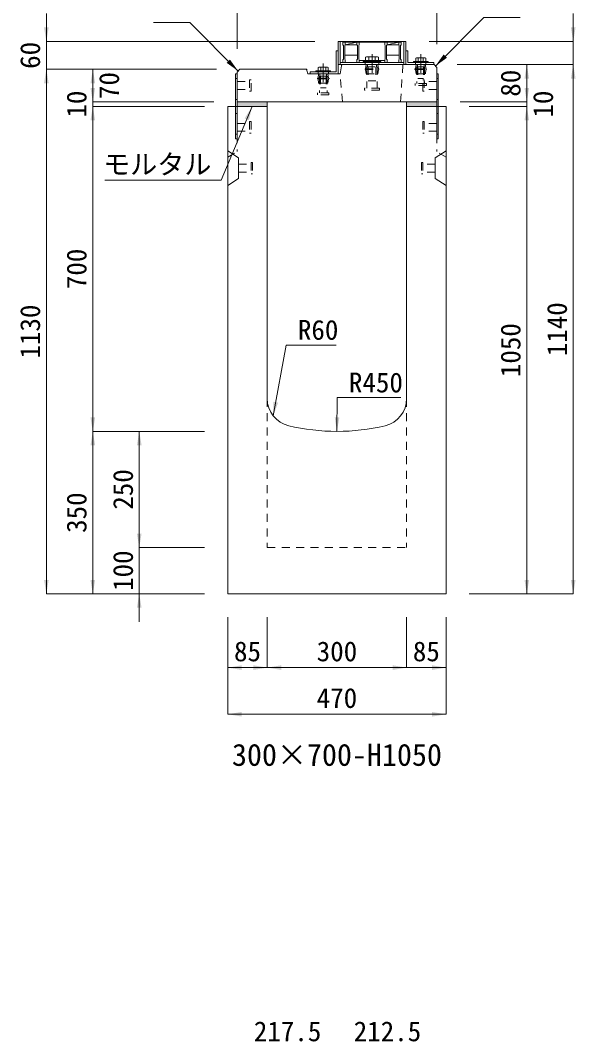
# Model space of a CAD drawing. Units: millimetres at full size. Extents: x -1934 to 78146, y -143454 to -112471.
# Drawn here: x 31443 to 32639, y -134488 to -132288 of the extents above; entities that cross this region are included whole.
import ezdxf
from ezdxf.enums import TextEntityAlignment as Align

# ---------------------------------------------------------------- set-up
doc = ezdxf.new("R2010")
doc.units = ezdxf.units.MM
doc.header["$LTSCALE"] = 23
for name, pattern in [('CHAIN', [18.5, 12, -1.5, 3.5, -1.5]), ('USER2', [1.35, 0.75, -0.6]), ('USER3', [1.35, 0.75, -0.6])]:
    doc.linetypes.add(name, pattern=pattern)
for name, color, linetype, lineweight in [('0_2', 7, 'Continuous', 13), ('インサート', 92, 'USER2', 9), ('グレーチング', 7, 'Continuous', 9), ('ジョイント', 7, 'Continuous', 5), ('モルタル', 7, 'Continuous', 13), ('作業エリア', 11, 'Continuous', 13), ('受枠', 3, 'Continuous', 13), ('寸法線', 7, 'Continuous', 13), ('引出線', 4, 'Continuous', 13), ('本体', 2, 'Continuous', 13), ('ｲﾝｻｰﾄ', 3, 'USER3', 5)]:
    doc.layers.add(name, color=color, linetype=linetype, lineweight=lineweight)
doc.layers.add('ハッチング_モルタル', color=30, linetype='Continuous')
doc.styles.add('ＭＳ ゴシック', font='')
doc.styles.get('ＭＳ ゴシック').set_extended_font_data('MS Gothic')

# ---------------------------------------------------------------- blocks, each defined once
blk = doc.blocks.new('filled_arrow')
at = {"color": 0, "linetype": 'Continuous', "lineweight": -2}
blk.add_solid([(7.5, 1.25), (0, 0), (7.5, -1.25)], dxfattribs=at)

msp = doc.modelspace()

# ---------------------------------------------------------------- hatches: boundary and pattern name
at = {"layer": 'ハッチング_モルタル'}
for points in [[(31909.82, -132463.33), (31909.82, -132473.33), (31974.82, -132473.33), (31974.82, -132463.33)], [(32274.82, -132463.33), (32274.82, -132473.33), (32339.82, -132473.33), (32339.82, -132463.33)]]:
    msp.add_hatch(color=256, dxfattribs=at).paths.add_polyline_path(points)

# ---------------------------------------------------------------- linework, layer by layer
at = {"layer": 'インサート', "linetype": 'Continuous'}
for p, q in [((32219.32, -132376.53), (32181.32, -132376.53)), ((32181.32, -132376.53), (32181.32, -132378.83)), ((32219.32, -132378.83), (32181.32, -132378.83)), ((32219.32, -132376.53), (32219.32, -132378.83)), ((32289.32, -132376.53), (32321.32, -132376.53)), ((32289.32, -132376.53), (32289.32, -132378.83)), ((32289.32, -132378.83), (32321.32, -132378.83)), ((32321.32, -132376.53), (32321.32, -132378.83)), ((32079.32, -132396.53), (32111.32, -132396.53)), ((32079.32, -132396.53), (32079.32, -132398.83)), ((32079.32, -132398.83), (32111.32, -132398.83)), ((32111.32, -132396.53), (32111.32, -132398.83))]:
    msp.add_line(p, q, dxfattribs=at)
at = {"layer": 'インサート', "linetype": 'Continuous', "lineweight": 13}
for p, q in [((32188.33, -132366.53), (32186.47, -132367.38)), ((32186.47, -132367.38), (32186.47, -132376.53)), ((32214.17, -132376.53), (32186.47, -132376.53)), ((32212.32, -132366.53), (32188.33, -132366.53)), ((32212.32, -132366.53), (32214.17, -132367.38)), ((32214.17, -132367.38), (32214.17, -132376.53)), ((32295.84, -132368.53), (32294.37, -132369.38)), ((32294.37, -132369.38), (32294.37, -132376.53)), ((32294.37, -132376.53), (32316.27, -132376.53)), ((32295.84, -132368.53), (32314.8, -132368.53)), ((32314.8, -132368.53), (32316.27, -132369.38)), ((32316.27, -132369.38), (32316.27, -132376.53)), ((32085.84, -132388.53), (32084.37, -132389.38)), ((32084.37, -132389.38), (32084.37, -132396.53)), ((32084.37, -132396.53), (32106.27, -132396.53)), ((32085.84, -132388.53), (32104.8, -132388.53)), ((32104.8, -132388.53), (32106.27, -132389.38)), ((32106.27, -132389.38), (32106.27, -132396.53))]:
    msp.add_line(p, q, dxfattribs=at)
at = {"layer": 'インサート'}
for p, q in [((32186.57, -132392.58), (32187.82, -132383.33)), ((32187.82, -132383.33), (32212.82, -132383.33)), ((32190.87, -132383.33), (32190.87, -132388.33)), ((32191.32, -132376.53), (32191.32, -132378.83)), ((32209.32, -132376.53), (32209.32, -132378.83)), ((32209.77, -132383.33), (32209.77, -132388.33)), ((32214.07, -132392.58), (32212.82, -132383.33)), ((32294.07, -132392.58), (32295.32, -132383.33)), ((32295.32, -132383.33), (32315.32, -132383.33)), ((32298.2, -132383.33), (32298.2, -132388.33)), ((32298.32, -132376.53), (32298.32, -132378.83)), ((32312.32, -132376.53), (32312.32, -132378.83)), ((32312.45, -132383.33), (32312.45, -132388.33)), ((32316.57, -132392.58), (32315.32, -132383.33)), ((32084.07, -132412.58), (32085.32, -132403.33)), ((32085.32, -132403.33), (32105.32, -132403.33)), ((32087.07, -132408.33), (32103.57, -132408.33)), ((32087.07, -132408.33), (32087.07, -132444.33)), ((32088.2, -132403.33), (32088.2, -132408.33)), ((32088.32, -132396.53), (32088.32, -132398.83)), ((32089.32, -132408.33), (32089.32, -132433.33)), ((32101.32, -132408.33), (32101.32, -132433.33)), ((32102.32, -132396.53), (32102.32, -132398.83)), ((32102.45, -132403.33), (32102.45, -132408.33)), ((32103.57, -132408.33), (32103.57, -132444.33)), ((32106.57, -132412.58), (32105.32, -132403.33)), ((32185.32, -132392.58), (32215.32, -132392.58)), ((32185.32, -132392.58), (32185.32, -132394.08)), ((32185.32, -132394.08), (32215.32, -132394.08)), ((32186.57, -132394.08), (32187.82, -132403.33)), ((32187.82, -132403.33), (32212.82, -132403.33)), ((32189.42, -132388.33), (32211.22, -132388.33)), ((32189.42, -132388.33), (32189.42, -132433.83)), ((32192.32, -132388.33), (32192.32, -132418.33)), ((32208.32, -132388.33), (32208.32, -132418.33)), ((32211.22, -132388.33), (32211.22, -132433.83)), ((32214.07, -132394.08), (32212.82, -132403.33)), ((32215.32, -132392.58), (32215.32, -132394.08)), ((32292.82, -132392.58), (32317.82, -132392.58)), ((32292.82, -132392.58), (32292.82, -132394.08)), ((32292.82, -132394.08), (32317.82, -132394.08)), ((32294.07, -132394.08), (32295.32, -132403.33)), ((32295.32, -132403.33), (32315.32, -132403.33)), ((32297.07, -132388.33), (32313.57, -132388.33)), ((32297.07, -132388.33), (32297.07, -132424.33)), ((32299.32, -132388.33), (32299.32, -132413.33)), ((32311.32, -132388.33), (32311.32, -132413.33)), ((32313.57, -132388.33), (32313.57, -132424.33)), ((32316.57, -132394.08), (32315.32, -132403.33)), ((32317.82, -132392.58), (32317.82, -132394.08)), ((31909.82, -132419.83), (31936.82, -132419.83)), ((31909.82, -132419.83), (31909.82, -132436.83)), ((31939.82, -132415.83), (31936.82, -132415.83)), ((31936.82, -132415.83), (31936.82, -132440.83)), ((31939.82, -132440.83), (31939.82, -132415.83)), ((32082.82, -132412.58), (32107.82, -132412.58)), ((32082.82, -132412.58), (32082.82, -132414.08)), ((32082.82, -132414.08), (32107.82, -132414.08)), ((32084.07, -132414.08), (32085.32, -132423.33)), ((32085.32, -132423.33), (32105.32, -132423.33)), ((32106.57, -132414.08), (32105.32, -132423.33)), ((32107.82, -132412.58), (32107.82, -132414.08)), ((32192.32, -132418.33), (32208.32, -132418.33)), ((32293.32, -132428.33), (32293.32, -132424.33)), ((32317.32, -132424.33), (32293.32, -132424.33)), ((32317.32, -132428.33), (32293.32, -132428.33)), ((32299.32, -132413.33), (32311.32, -132413.33)), ((32309.82, -132415.83), (32312.82, -132415.83)), ((32309.82, -132440.83), (32309.82, -132415.83)), ((32312.82, -132415.83), (32312.82, -132440.83)), ((32339.82, -132419.83), (32312.82, -132419.83)), ((32317.32, -132424.33), (32317.32, -132428.33)), ((32339.82, -132419.83), (32339.82, -132436.83)), ((31909.82, -132436.83), (31936.82, -132436.83)), ((31936.82, -132440.83), (31939.82, -132440.83)), ((32083.32, -132448.33), (32083.32, -132444.33)), ((32107.32, -132444.33), (32083.32, -132444.33)), ((32107.32, -132448.33), (32083.32, -132448.33)), ((32089.32, -132433.33), (32101.32, -132433.33)), ((32107.32, -132444.33), (32107.32, -132448.33)), ((32184.32, -132438.33), (32184.32, -132433.83)), ((32216.32, -132433.83), (32184.32, -132433.83)), ((32216.32, -132438.33), (32184.32, -132438.33)), ((32216.32, -132433.83), (32216.32, -132438.33)), ((32312.82, -132440.83), (32309.82, -132440.83)), ((32339.82, -132436.83), (32312.82, -132436.83))]:
    msp.add_line(p, q, dxfattribs=at)
at = {"layer": 'インサート', "linetype": 'Continuous', "lineweight": 5}
for p, q in [((32193.4, -132367.38), (32193.4, -132376.53)), ((32207.25, -132367.38), (32207.25, -132376.53)), ((32299.85, -132369.38), (32299.85, -132376.53)), ((32310.8, -132369.38), (32310.8, -132376.53)), ((32089.85, -132389.38), (32089.85, -132396.53)), ((32100.8, -132389.38), (32100.8, -132396.53))]:
    msp.add_line(p, q, dxfattribs=at)
for centre, radius, start, end in [((32189.93, -132374.04), 7.5, 62.50883, 117.49117), ((32200.32, -132395.27), 28.73, 76.05376, 103.94624), ((32210.71, -132374.04), 7.5, 62.50883, 117.49117), ((32297.11, -132373.38), 4.85, 55.61575, 124.38425), ((32305.32, -132386.65), 18.12, 72.41205, 107.58795), ((32313.53, -132373.38), 4.85, 55.61575, 124.38425), ((32087.11, -132393.38), 4.85, 55.61575, 124.38425), ((32095.32, -132406.65), 18.12, 72.41205, 107.58795), ((32103.53, -132393.38), 4.85, 55.61575, 124.38425)]:
    msp.add_arc(centre, radius, start, end, dxfattribs=at)
at = {"layer": 'グレーチング'}
for p, q in [((32137.82, -132334.83), (32137.82, -132340.83)), ((32137.82, -132334.83), (32262.82, -132334.83)), ((32137.82, -132340.83), (32138.82, -132341.83)), ((32138.82, -132341.83), (32138.82, -132371.83)), ((32142.82, -132340.83), (32141.82, -132341.83)), ((32141.82, -132341.83), (32141.82, -132371.83)), ((32142.82, -132334.83), (32142.82, -132340.83)), ((32142.82, -132340.83), (32167.82, -132334.83)), ((32142.82, -132340.83), (32167.82, -132340.83)), ((32167.82, -132334.83), (32167.82, -132340.83)), ((32167.82, -132340.83), (32168.82, -132341.83)), ((32168.82, -132341.83), (32168.82, -132371.83)), ((32172.82, -132340.83), (32171.82, -132341.83)), ((32171.82, -132341.83), (32171.82, -132371.83)), ((32172.82, -132334.83), (32172.82, -132340.83)), ((32227.82, -132334.83), (32227.82, -132340.83)), ((32227.82, -132340.83), (32228.82, -132341.83)), ((32228.82, -132341.83), (32228.82, -132371.83)), ((32232.82, -132340.83), (32231.82, -132341.83)), ((32231.82, -132341.83), (32231.82, -132371.83)), ((32232.82, -132340.83), (32257.82, -132334.83)), ((32232.82, -132334.83), (32232.82, -132340.83)), ((32232.82, -132340.83), (32257.82, -132340.83)), ((32257.82, -132334.83), (32257.82, -132340.83)), ((32257.82, -132340.83), (32258.82, -132341.83)), ((32258.82, -132341.83), (32258.82, -132371.83)), ((32262.82, -132340.83), (32261.82, -132341.83)), ((32261.82, -132341.83), (32261.82, -132371.83)), ((32262.82, -132334.83), (32262.82, -132340.83)), ((32168.82, -132362.83), (32141.82, -132362.83)), ((32258.82, -132362.83), (32231.82, -132362.83)), ((32137.82, -132372.83), (32138.82, -132371.83)), ((32137.82, -132378.83), (32137.82, -132372.83)), ((32137.82, -132378.83), (32142.82, -132378.83)), ((32142.82, -132372.83), (32141.82, -132371.83)), ((32142.82, -132378.83), (32142.82, -132372.83)), ((32167.82, -132372.83), (32168.82, -132371.83)), ((32167.82, -132378.83), (32167.82, -132372.83)), ((32167.82, -132378.83), (32172.82, -132378.83)), ((32172.82, -132372.83), (32171.82, -132371.83)), ((32172.82, -132378.83), (32172.82, -132372.83)), ((32227.82, -132374.33), (32172.82, -132374.33)), ((32227.82, -132372.83), (32228.82, -132371.83)), ((32227.82, -132378.83), (32227.82, -132372.83)), ((32227.82, -132378.83), (32232.82, -132378.83)), ((32232.82, -132372.83), (32231.82, -132371.83)), ((32232.82, -132378.83), (32232.82, -132372.83)), ((32257.82, -132372.83), (32258.82, -132371.83)), ((32257.82, -132378.83), (32257.82, -132372.83)), ((32257.82, -132378.83), (32262.82, -132378.83)), ((32262.82, -132372.83), (32261.82, -132371.83)), ((32262.82, -132378.83), (32262.82, -132372.83))]:
    msp.add_line(p, q, dxfattribs=at)
at = {"layer": 'ジョイント'}
for p, q in [((31906.62, -132403.33), (31909.82, -132403.33)), ((31906.62, -132403.33), (31906.62, -132543.33)), ((31909.82, -132403.33), (31909.82, -132543.33)), ((32339.82, -132403.33), (32343.02, -132403.33)), ((32339.82, -132403.33), (32339.82, -132543.33)), ((32343.02, -132403.33), (32343.02, -132543.33)), ((31906.62, -132543.33), (31909.82, -132543.33)), ((32339.82, -132543.33), (32343.02, -132543.33))]:
    msp.add_line(p, q, dxfattribs=at)
at = {"layer": 'ジョイント', "linetype": 'USER2'}
for p, q in [((31906.62, -132413.33), (31909.82, -132413.33)), ((32339.82, -132413.33), (32343.02, -132413.33)), ((31906.62, -132458.33), (31909.82, -132458.33)), ((32339.82, -132458.33), (32343.02, -132458.33)), ((31906.62, -132488.33), (31909.82, -132488.33)), ((32339.82, -132488.33), (32343.02, -132488.33)), ((31906.62, -132533.33), (31909.82, -132533.33)), ((32339.82, -132533.33), (32343.02, -132533.33))]:
    msp.add_line(p, q, dxfattribs=at)
at = {"layer": 'モルタル'}
for points in [[(31909.82, -132463.33), (31974.82, -132463.33), (31974.82, -132473.33), (31909.82, -132473.33)], [(32274.82, -132463.33), (32339.82, -132463.33), (32339.82, -132473.33), (32274.82, -132473.33)]]:
    msp.add_lwpolyline(points, close=True, dxfattribs=at)
at = {"layer": '作業エリア'}
for p, q in [((32134.44, -132385.89), (32134.82, -132383.33)), ((32134.82, -132383.33), (32137.41, -132383.33)), ((32057.36, -132393.33), (32059.82, -132393.33)), ((32059.82, -132393.33), (32060.3, -132395.75))]:
    msp.add_line(p, q, dxfattribs=at)
at = {"layer": '受枠'}
for p, q in [((32127.32, -132333.33), (32273.32, -132333.33)), ((32127.32, -132333.33), (32127.32, -132383.33)), ((32131.82, -132333.33), (32131.82, -132383.33)), ((32268.82, -132333.33), (32268.82, -132383.33)), ((32273.32, -132333.33), (32273.32, -132383.33)), ((32122.82, -132398.83), (32122.82, -132353.33)), ((32122.82, -132353.33), (32127.32, -132353.33)), ((32127.32, -132353.33), (32127.32, -132403.33)), ((32277.82, -132353.33), (32273.32, -132353.33)), ((32277.82, -132378.83), (32277.82, -132353.33)), ((32127.32, -132383.33), (32273.32, -132383.33)), ((32131.82, -132378.83), (32268.82, -132378.83)), ((32273.32, -132383.33), (32333.32, -132383.33)), ((32333.32, -132378.83), (32277.82, -132378.83)), ((32333.32, -132383.33), (32333.32, -132378.83)), ((32067.32, -132403.33), (32067.32, -132398.83)), ((32067.32, -132398.83), (32122.82, -132398.83)), ((32127.32, -132403.33), (32067.32, -132403.33))]:
    msp.add_line(p, q, dxfattribs=at)
at = {"layer": '受枠', "linetype": 'CHAIN'}
for p, q in [((32200.32, -132361.08), (32200.32, -132401.08)), ((32305.32, -132361.08), (32305.32, -132401.08)), ((32095.32, -132381.08), (32095.32, -132421.08))]:
    msp.add_line(p, q, dxfattribs=at)
at = {"layer": '受枠', "linetype": 'USER2'}
for p, q in [((32185.32, -132378.83), (32185.32, -132383.33)), ((32215.32, -132378.83), (32215.32, -132383.33)), ((32294.32, -132378.83), (32294.32, -132383.33)), ((32316.32, -132378.83), (32316.32, -132383.33)), ((32084.32, -132398.83), (32084.32, -132403.33)), ((32106.32, -132398.83), (32106.32, -132403.33))]:
    msp.add_line(p, q, dxfattribs=at)
at = {"layer": '寸法線'}
for p, q in [((31909.82, -132349.33), (31909.82, -132092.24)), ((32339.82, -132339.33), (32339.82, -132092.24)), ((32339.82, -132339.33), (32339.82, -132186.88)), ((31499.26, -132453.33), (31499.26, -132273.33)), ((32633.58, -132443.33), (32633.58, -132273.33)), ((32077.32, -132333.33), (31499.26, -132333.33)), ((32323.32, -132333.33), (32633.58, -132333.33)), ((32383.82, -132383.33), (32533.58, -132383.33)), ((32383.82, -132383.33), (32633.58, -132383.33)), ((32383.82, -132383.33), (32633.58, -132383.33)), ((32533.58, -132463.33), (32533.58, -132383.33)), ((32633.58, -133523.33), (32633.58, -132383.33)), ((31865.82, -132393.33), (31499.26, -132393.33)), ((31499.26, -133523.33), (31499.26, -132393.33)), ((31865.82, -132393.33), (31499.26, -132393.33)), ((31599.26, -132463.33), (31599.26, -132393.33)), ((31865.82, -132393.33), (31599.26, -132393.33)), ((31599.26, -132533.33), (31599.26, -132403.33)), ((32533.58, -132403.33), (32533.58, -132533.33)), ((31859.82, -132463.33), (31599.26, -132463.33)), ((31859.82, -132463.33), (31599.26, -132463.33)), ((31599.26, -132473.33), (31599.26, -133173.34)), ((31839.82, -132473.33), (31599.26, -132473.33)), ((31839.82, -132473.33), (31599.26, -132473.33)), ((32389.82, -132463.33), (32533.58, -132463.33)), ((32389.82, -132463.33), (32533.58, -132463.33)), ((32409.82, -132473.33), (32533.58, -132473.33)), ((32409.82, -132473.33), (32533.58, -132473.33)), ((32533.58, -133523.33), (32533.58, -132473.33)), ((31599.26, -133523.33), (31599.26, -133173.34)), ((31839.82, -133173.34), (31599.26, -133173.34)), ((31839.82, -133173.34), (31599.26, -133173.34)), ((31699.26, -133173.34), (31699.26, -133423.33)), ((31839.82, -133173.34), (31699.26, -133173.34)), ((31699.26, -133363.33), (31699.26, -133583.33)), ((31839.82, -133423.33), (31699.26, -133423.33)), ((31839.82, -133423.33), (31699.26, -133423.33)), ((31839.82, -133523.33), (31499.26, -133523.33)), ((31839.82, -133523.33), (31599.26, -133523.33)), ((31839.82, -133523.33), (31699.26, -133523.33)), ((32409.82, -133523.33), (32533.58, -133523.33)), ((32409.82, -133523.33), (32633.58, -133523.33)), ((31889.82, -133573.33), (31889.82, -133682.13)), ((31889.82, -133573.33), (31889.82, -133782.6)), ((31974.82, -133573.33), (31974.82, -133682.13)), ((31974.82, -133573.33), (31974.82, -133682.13)), ((32274.82, -133573.33), (32274.82, -133682.13)), ((32274.82, -133573.33), (32274.82, -133682.13)), ((32359.82, -133573.33), (32359.82, -133682.13)), ((32359.82, -133573.33), (32359.82, -133782.6)), ((31889.82, -133682.13), (31974.82, -133682.13)), ((31974.82, -133682.13), (32274.82, -133682.13)), ((32214.82, -133682.13), (32359.82, -133682.13)), ((31889.82, -133782.6), (32359.82, -133782.6))]:
    msp.add_line(p, q, dxfattribs=at)
at = {"layer": '引出線'}
for points in [[(31912.1, -132397.05), (31807.94, -132292.89), (31729.94, -132292.89)], [(32336.82, -132386.33), (32440.99, -132282.17), (32518.98, -132282.17)], [(31942.32, -132473.33), (31875.92, -132632.28), (31625.01, -132632.28)], [(31987.75, -133140.02), (32015.74, -132987.24), (32123.43, -132987.24)], [(32124.82, -133173.34), (32125.61, -133100.62), (32262.54, -133100.62)]]:
    msp.add_lwpolyline(points, dxfattribs=at)
at = {"layer": '本体'}
for p, q in [((32134.44, -132385.89), (32131.82, -132403.33)), ((32137.41, -132383.33), (32333.82, -132383.33)), ((32333.82, -132383.33), (32339.82, -132389.33)), ((31909.82, -132399.33), (31915.82, -132393.33)), ((31909.82, -132399.33), (31909.82, -132463.33)), ((31915.82, -132393.33), (32057.36, -132393.33)), ((32060.3, -132395.75), (32061.82, -132403.33)), ((32061.82, -132403.33), (32131.82, -132403.33)), ((32339.82, -132389.33), (32339.82, -132463.33)), ((31909.82, -132463.33), (32339.82, -132463.33)), ((31909.82, -132473.33), (31974.82, -132473.33)), ((32274.82, -132473.33), (32339.82, -132473.33))]:
    msp.add_line(p, q, dxfattribs=at)
at = {"layer": '本体', "linetype": 'USER2', "lineweight": 15}
for p, q in [((32261.82, -132463.33), (32266.82, -132383.33)), ((32136.82, -132463.33), (32131.82, -132403.33))]:
    msp.add_line(p, q, dxfattribs=at)
at = {"layer": '本体', "lineweight": 20}
for p, q in [((31889.82, -132473.33), (31889.82, -133523.33)), ((31974.82, -132473.33), (31889.82, -132473.33)), ((31974.82, -133102.81), (31974.82, -132473.33)), ((32274.82, -133102.81), (32274.82, -132473.33)), ((32359.82, -132473.33), (32274.82, -132473.33)), ((32359.82, -133523.33), (32359.82, -132473.33)), ((31889.82, -133523.33), (32359.82, -133523.33))]:
    msp.add_line(p, q, dxfattribs=at)
at = {"layer": '本体', "linetype": 'USER3', "lineweight": 5}
for p, q in [((31909.82, -132473.33), (31909.82, -132570.34)), ((32339.82, -132473.33), (32339.82, -132570.34)), ((31889.82, -132582.84), (31909.82, -132570.34)), ((32359.82, -132582.84), (32339.82, -132570.34))]:
    msp.add_line(p, q, dxfattribs=at)
at = {"layer": '本体', "lineweight": 5}
for p, q in [((31889.82, -132569.34), (31913.02, -132583.84)), ((31913.02, -132583.84), (31913.02, -132628.84)), ((32359.82, -132569.34), (32336.62, -132583.84)), ((32336.62, -132583.84), (32336.62, -132628.84)), ((31889.82, -132643.34), (31913.02, -132628.84)), ((32359.82, -132643.34), (32336.62, -132628.84))]:
    msp.add_line(p, q, dxfattribs=at)
at = {"layer": '本体', "linetype": 'USER3', "lineweight": 9}
for p, q in [((31974.82, -133102.81), (31974.82, -133423.33)), ((32274.82, -133102.81), (32274.82, -133423.33)), ((31974.82, -133423.33), (32274.82, -133423.33))]:
    msp.add_line(p, q, dxfattribs=at)
at = {"layer": '本体'}
for centre, start, end in [((32137.41, -132386.33), 90, 171.46923), ((32057.36, -132396.33), 11.30993, 90)]:
    msp.add_arc(centre, 3, start, end, dxfattribs=at)
at = {"layer": '本体', "lineweight": 20}
for centre, radius, start, end in [((32034.82, -133102.81), 60, 180, 256.65776), ((32214.82, -133102.81), 60, 283.34229, 0), ((32124.82, -132723.34), 450, 256.65776, 283.34229)]:
    msp.add_arc(centre, radius, start, end, dxfattribs=at)
at = {"layer": 'ｲﾝｻｰﾄ'}
for p, q in [((31909.82, -132509.83), (31936.82, -132509.83)), ((31936.82, -132505.84), (31936.82, -132530.83)), ((31936.82, -132505.84), (31939.83, -132505.84)), ((31939.83, -132505.84), (31939.83, -132530.83)), ((32309.82, -132505.84), (32309.82, -132530.83)), ((32312.82, -132505.84), (32309.82, -132505.84)), ((32312.82, -132505.84), (32312.82, -132530.83)), ((32339.82, -132509.83), (32312.82, -132509.83)), ((31909.82, -132526.84), (31936.82, -132526.84)), ((31936.82, -132530.83), (31939.83, -132530.83)), ((32312.82, -132530.83), (32309.82, -132530.83)), ((32339.82, -132526.84), (32312.82, -132526.84)), ((31913.02, -132597.84), (31940.03, -132597.84)), ((31913.02, -132597.84), (31913.02, -132614.84)), ((31940.03, -132593.84), (31940.03, -132618.84)), ((31940.03, -132593.84), (31943.03, -132593.84)), ((31943.03, -132593.84), (31943.03, -132618.84)), ((32306.62, -132593.84), (32306.62, -132618.84)), ((32309.62, -132593.84), (32306.62, -132593.84)), ((32309.62, -132593.84), (32309.62, -132618.84)), ((32336.62, -132597.84), (32309.62, -132597.84)), ((32336.62, -132597.84), (32336.62, -132614.84)), ((31913.02, -132614.84), (31940.03, -132614.84)), ((31940.03, -132618.84), (31943.03, -132618.84)), ((32309.62, -132618.84), (32306.62, -132618.84)), ((32336.62, -132614.84), (32309.62, -132614.84))]:
    msp.add_line(p, q, dxfattribs=at)

# ---------------------------------------------------------------- block references
at = {"layer": '寸法線', "xscale": 4, "yscale": 4}
for p, rotation in [((31499.26, -132333.33), 90), ((32633.58, -132333.33), 90), ((32533.58, -132383.33), 270), ((32633.58, -132383.33), 270), ((32633.58, -132383.33), 270), ((31499.26, -132393.33), 270), ((31499.26, -132393.33), 270), ((31599.26, -132393.33), 270), ((31599.26, -132463.33), 90), ((31599.26, -132463.33), 90), ((32533.58, -132463.33), 90), ((32533.58, -132463.33), 90), ((31599.26, -132473.33), 270), ((31599.26, -132473.33), 270), ((32533.58, -132473.33), 270), ((32533.58, -132473.33), 270), ((31599.26, -133173.34), 90), ((31599.26, -133173.34), 270), ((31699.26, -133173.34), 270), ((31699.26, -133423.33), 90), ((31699.26, -133423.33), 90), ((31499.26, -133523.33), 90), ((31599.26, -133523.33), 90), ((32533.58, -133523.33), 90), ((32633.58, -133523.33), 90), ((31699.26, -133523.33), 270), ((31974.82, -133682.13), 180), ((32274.82, -133682.13), 180), ((32274.82, -133682.13), 180), ((32359.82, -133682.13), 180), ((32359.82, -133782.6), 180)]:
    msp.add_blockref('filled_arrow', p, dxfattribs=dict(at, rotation=rotation))
for p in [(31889.82, -133682.13), (31974.82, -133682.13), (31889.82, -133782.6)]:
    msp.add_blockref('filled_arrow', p, dxfattribs=at)
at = {"layer": '引出線', "xscale": 4, "yscale": 4}
for p, rotation in [((32336.82, -132386.33), 45), ((31912.1, -132397.05), 135), ((31942.32, -132473.33), 247.3), ((31987.75, -133140.02), 79.6), ((32124.82, -133173.34), 89.4)]:
    msp.add_blockref('filled_arrow', p, dxfattribs=dict(at, rotation=rotation))

# ---------------------------------------------------------------- texts
at = {"layer": '0_2', "style": 'ＭＳ ゴシック'}
msp.add_text('300×700-H1050', height=47.47, dxfattribs=at).set_placement((32124.82, -133869.94), align=Align.MIDDLE_CENTER)
at = {"layer": '寸法線', "style": 'ＭＳ ゴシック'}
for s, p in [('60', (31464.26, -132363.33)), ('70', (31634.26, -132428.33)), ('80', (32498.58, -132423.33)), ('10', (31564.26, -132468.33)), ('10', (32568.58, -132468.33)), ('700', (31564.26, -132823.34)), ('1130', (31464.26, -132958.33)), ('1140', (32598.58, -132953.33)), ('1050', (32498.58, -132998.33)), ('250', (31664.26, -133298.34)), ('350', (31564.26, -133348.34)), ('100', (31664.26, -133473.33))]:
    msp.add_text(s, height=42.72, rotation=90, dxfattribs=at).set_placement(p, align=Align.MIDDLE_CENTER)
for s, p in [('85', (31932.32, -133647.13)), ('300', (32124.82, -133647.13)), ('85', (32317.32, -133647.13)), ('470', (32124.82, -133747.6)), ('217.5', (32018.57, -134465.55)), ('212.5', (32233.57, -134465.55))]:
    msp.add_text(s, height=42.72, dxfattribs=at).set_placement(p, align=Align.MIDDLE_CENTER)
at = {"layer": '引出線', "style": 'ＭＳ ゴシック'}
msp.add_text('モルタル', height=42.72, dxfattribs=at).set_placement((31737.96, -132576.68), align=Align.TOP_CENTER)
for s, p in [('R60', (32040.74, -132933.24)), ('R450', (32150.61, -133046.62))]:
    msp.add_text(s, height=42.72, dxfattribs=at).set_placement(p, align=Align.TOP_LEFT)

doc.saveas('drawing.dxf')
